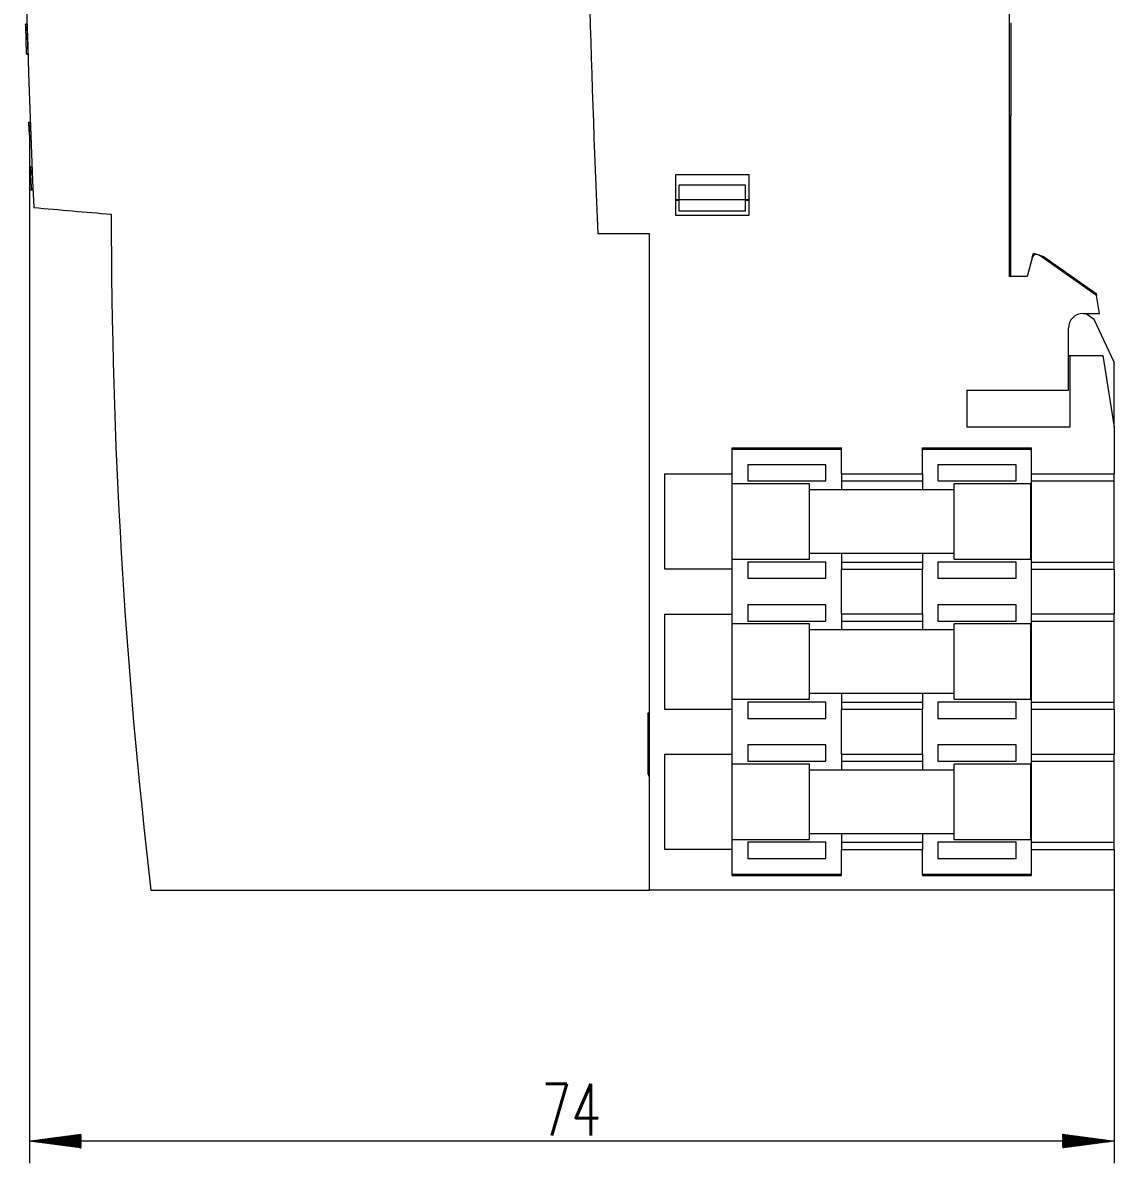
# Model space of a CAD drawing. Header units: millimetres. Extents: x 0 to 594, y 0 to 420.
# Drawn here: x 88.6 to 162.6, y 222.2 to 299.5 of the extents above; entities that cross this region are included whole.
import ezdxf

# ---------------------------------------------------------------- set-up
doc = ezdxf.new("R2010")
doc.units = ezdxf.units.MM
doc.layers.add('1', color=7, linetype='Continuous')
doc.layers.add('106', color=7, linetype='Continuous')
doc.styles.add('latin_extended', font='simplex.shx')

msp = doc.modelspace()

# ---------------------------------------------------------------- hatches: boundary and pattern name
at = {"layer": '106', "linetype": 'Continuous', "lineweight": 13}
h = msp.add_hatch(dxfattribs=at)
h.set_pattern_fill('ANSI31', scale=0.0062, style=0)
h.paths.add_polyline_path([(89.025, 223.653), (92.525, 224.114), (92.525, 223.193)], flags=0)
h = msp.add_hatch(dxfattribs=at)
h.set_pattern_fill('ANSI31', scale=0.0062, style=0)
h.paths.add_polyline_path([(162.575, 223.653), (159.075, 223.193), (159.075, 224.114)], flags=0)

# ---------------------------------------------------------------- linework, layer by layer
at = {"layer": '1', "color": 7, "linetype": 'Continuous', "lineweight": 13}
for p, q in [((155.475, 282.254), (155.475, 320.354)), ((88.866, 299.371), (88.747, 299.367)), ((88.866, 299.369), (88.748, 299.365)), ((88.769, 299.351), (88.752, 299.35)), ((88.769, 299.35), (88.752, 299.349)), ((88.752, 299.349), (88.769, 299.349)), ((88.773, 299.225), (88.753, 299.224)), ((88.769, 299.347), (88.866, 299.35)), ((88.774, 299.205), (88.769, 299.347)), ((88.774, 299.205), (88.87, 299.209)), ((88.835, 297.351), (88.774, 299.205)), ((88.935, 297.354), (88.873, 299.209)), ((155.575, 299.453), (155.575, 293.154)), ((88.793, 298.623), (88.747, 298.621)), ((88.798, 298.474), (88.757, 298.472)), ((88.757, 298.472), (88.798, 298.473)), ((88.757, 298.47), (88.798, 298.471)), ((88.752, 298.329), (88.803, 298.331)), ((88.835, 297.351), (88.925, 297.354)), ((88.836, 297.334), (88.925, 297.337)), ((88.836, 297.332), (88.925, 297.335)), ((155.475, 293.154), (155.575, 293.154)), ((155.575, 282.254), (155.575, 293.154)), ((89.081, 292.708), (88.974, 292.704)), ((88.989, 292.705), (88.974, 292.704)), ((88.974, 292.704), (88.974, 292.704)), ((88.974, 292.704), (88.989, 292.704)), ((88.992, 292.62), (88.977, 292.62)), ((88.977, 292.619), (88.992, 292.62)), ((88.989, 292.711), (89.081, 292.714)), ((88.989, 292.69), (88.989, 292.711)), ((88.989, 292.69), (89.081, 292.693)), ((89.006, 292.181), (88.989, 292.69)), ((89.006, 292.179), (88.977, 292.178)), ((88.977, 292.177), (89.006, 292.178)), ((89.009, 292.096), (89.006, 292.18)), ((89.008, 292.137), (89.102, 292.14)), ((89.025, 291.62), (89.025, 291.579)), ((89.026, 291.579), (89.025, 291.579)), ((89.028, 291.527), (89.128, 291.53)), ((89.028, 291.527), (89.029, 291.497)), ((89.029, 291.497), (89.129, 291.5)), ((89.128, 291.53), (89.129, 291.5)), ((89.202, 289.661), (89.082, 289.655)), ((89.199, 289.665), (89.084, 289.66)), ((89.124, 289.131), (89.107, 289.13)), ((132.825, 289.154), (132.825, 286.404)), ((137.825, 289.154), (132.825, 289.154)), ((137.825, 286.404), (137.825, 289.154)), ((133.075, 287.454), (133.075, 288.454)), ((137.575, 288.454), (133.075, 288.454)), ((137.575, 287.454), (137.575, 288.454)), ((89.107, 288.138), (89.15, 288.14)), ((89.112, 288.136), (89.263, 288.143)), ((89.114, 288.242), (89.162, 288.244)), ((89.114, 288.136), (89.263, 288.142)), ((89.15, 288.14), (89.263, 288.145)), ((89.163, 288.232), (89.259, 288.236)), ((133.075, 287.454), (132.825, 287.454)), ((133.075, 287.404), (132.825, 287.404)), ((133.075, 286.686), (133.075, 287.454)), ((137.575, 287.454), (133.075, 287.454)), ((137.825, 287.454), (137.575, 287.454)), ((137.575, 286.686), (137.575, 287.454)), ((137.825, 287.404), (137.575, 287.404)), ((132.825, 286.404), (137.825, 286.404)), ((137.575, 286.686), (133.075, 286.686)), ((131.075, 285.154), (127.575, 285.154)), ((131.075, 240.654), (131.075, 285.154)), ((157.017, 283.531), (157.099, 283.837)), ((157.099, 283.837), (157.771, 283.617)), ((161.383, 280.966), (157.479, 283.699)), ((157.017, 283.531), (156.675, 282.254)), ((157.771, 283.617), (161.361, 281.103)), ((156.675, 282.254), (155.475, 282.254)), ((161.361, 281.103), (161.383, 280.966)), ((161.575, 279.754), (161.383, 280.966)), ((160.475, 279.754), (161.575, 279.754)), ((161.225, 279.338), (160.631, 279.754)), ((162.575, 276.443), (161.225, 279.338)), ((159.475, 274.554), (159.475, 278.754)), ((159.475, 276.904), (159.575, 276.904)), ((159.575, 276.904), (161.807, 276.904)), ((159.575, 276.904), (159.575, 272.054)), ((161.807, 276.904), (162.575, 272.054)), ((162.575, 272.054), (162.575, 276.443)), ((152.575, 274.554), (152.575, 272.054)), ((152.575, 274.554), (159.475, 274.554)), ((159.575, 272.054), (152.575, 272.054)), ((162.575, 272.054), (162.575, 268.888)), ((136.675, 268.875), (136.675, 270.651)), ((136.675, 270.651), (144.075, 270.651)), ((136.675, 270.555), (144.075, 270.555)), ((144.075, 268.888), (144.075, 270.651)), ((149.575, 268.888), (149.575, 270.651)), ((149.575, 270.651), (156.975, 270.651)), ((149.575, 270.555), (156.975, 270.555)), ((156.975, 268.888), (156.975, 270.651)), ((137.725, 269.502), (137.725, 268.404)), ((143.025, 269.502), (137.725, 269.502)), ((143.025, 268.404), (143.025, 269.502)), ((155.925, 269.502), (150.625, 269.502)), ((150.625, 269.502), (150.625, 268.404)), ((155.925, 268.404), (155.925, 269.502)), ((132.075, 268.875), (132.075, 262.432)), ((132.075, 268.875), (136.675, 268.875)), ((136.675, 268.204), (136.675, 268.875)), ((137.725, 268.404), (143.025, 268.404)), ((144.075, 268.888), (144.075, 268.404)), ((144.075, 268.888), (149.575, 268.888)), ((144.075, 268.404), (149.575, 268.404)), ((149.575, 268.888), (149.575, 268.404)), ((150.625, 268.404), (155.925, 268.404)), ((156.975, 268.888), (162.575, 268.888)), ((156.975, 268.404), (156.975, 268.888)), ((156.975, 262.904), (156.975, 268.404)), ((156.975, 268.404), (162.575, 268.404)), ((162.575, 268.404), (162.575, 268.888)), ((162.575, 262.904), (162.575, 268.404)), ((136.675, 263.104), (136.675, 268.204)), ((141.925, 268.204), (136.675, 268.204)), ((141.925, 265.654), (141.925, 268.204)), ((151.725, 267.804), (141.925, 267.804)), ((151.725, 265.654), (151.725, 268.204)), ((156.925, 268.204), (151.725, 268.204)), ((156.925, 263.104), (156.925, 268.204)), ((141.925, 263.104), (141.925, 265.654)), ((151.725, 263.104), (151.725, 265.654)), ((136.675, 263.104), (141.925, 263.104)), ((136.675, 262.432), (136.675, 263.104)), ((143.025, 262.904), (137.725, 262.904)), ((137.725, 262.904), (137.725, 261.805)), ((141.925, 263.504), (151.725, 263.504)), ((143.025, 261.805), (143.025, 262.904)), ((144.075, 262.904), (144.075, 262.419)), ((144.075, 262.904), (149.575, 262.904)), ((149.575, 262.904), (149.575, 262.419)), ((150.625, 262.904), (150.625, 261.805)), ((155.925, 262.904), (150.625, 262.904)), ((151.725, 263.104), (156.925, 263.104)), ((155.925, 261.805), (155.925, 262.904)), ((156.975, 262.419), (156.975, 262.904)), ((156.975, 262.904), (162.575, 262.904)), ((162.575, 262.419), (162.575, 262.904)), ((132.075, 262.432), (136.675, 262.432)), ((136.675, 259.375), (136.675, 262.432)), ((144.075, 259.388), (144.075, 262.419)), ((144.075, 262.419), (149.575, 262.419)), ((149.575, 259.388), (149.575, 262.419)), ((156.975, 259.388), (156.975, 262.419)), ((156.975, 262.419), (162.575, 262.419)), ((162.575, 262.419), (162.575, 259.388)), ((137.725, 261.805), (143.025, 261.805)), ((150.625, 261.805), (155.925, 261.805)), ((143.025, 260.002), (137.725, 260.002)), ((137.725, 260.002), (137.725, 258.904)), ((143.025, 258.904), (143.025, 260.002)), ((155.925, 260.002), (150.625, 260.002)), ((150.625, 260.002), (150.625, 258.904)), ((155.925, 258.904), (155.925, 260.002)), ((132.075, 259.375), (132.075, 252.932)), ((132.075, 259.375), (136.675, 259.375)), ((136.675, 258.704), (136.675, 259.375)), ((144.075, 259.388), (144.075, 258.904)), ((144.075, 259.388), (149.575, 259.388)), ((149.575, 259.388), (149.575, 258.904)), ((156.975, 259.388), (162.575, 259.388)), ((156.975, 258.904), (156.975, 259.388)), ((162.575, 258.904), (162.575, 259.388)), ((136.675, 253.604), (136.675, 258.704)), ((141.925, 258.704), (136.675, 258.704)), ((137.725, 258.904), (143.025, 258.904)), ((141.925, 256.154), (141.925, 258.704)), ((151.725, 258.304), (141.925, 258.304)), ((144.075, 258.904), (149.575, 258.904)), ((150.625, 258.904), (155.925, 258.904)), ((151.725, 256.154), (151.725, 258.704)), ((156.925, 258.704), (151.725, 258.704)), ((156.925, 253.604), (156.925, 258.704)), ((156.975, 253.404), (156.975, 258.904)), ((156.975, 258.904), (162.575, 258.904)), ((162.575, 253.404), (162.575, 258.904)), ((141.925, 253.604), (141.925, 256.154)), ((151.725, 253.604), (151.725, 256.154)), ((136.675, 253.604), (141.925, 253.604)), ((136.675, 252.932), (136.675, 253.604)), ((141.925, 254.004), (151.725, 254.004)), ((151.725, 253.604), (156.925, 253.604)), ((132.075, 252.932), (136.675, 252.932)), ((136.675, 249.875), (136.675, 252.932)), ((143.025, 253.404), (137.725, 253.404)), ((137.725, 253.404), (137.725, 252.305)), ((143.025, 252.305), (143.025, 253.404)), ((144.075, 253.404), (144.075, 252.919)), ((144.075, 253.404), (149.575, 253.404)), ((144.075, 249.888), (144.075, 252.919)), ((144.075, 252.919), (149.575, 252.919)), ((149.575, 253.404), (149.575, 252.919)), ((149.575, 249.888), (149.575, 252.919)), ((155.925, 253.404), (150.625, 253.404)), ((150.625, 253.404), (150.625, 252.305)), ((155.925, 252.305), (155.925, 253.404)), ((156.975, 252.919), (156.975, 253.404)), ((156.975, 253.404), (162.575, 253.404)), ((156.975, 249.888), (156.975, 252.919)), ((156.975, 252.919), (162.575, 252.919)), ((162.575, 252.919), (162.575, 253.404)), ((162.575, 252.919), (162.575, 249.888)), ((131.075, 252.654), (130.962, 252.654)), ((130.962, 252.008), (130.975, 252.008)), ((130.975, 252.654), (131.075, 252.654)), ((130.975, 250.579), (130.975, 252.654)), ((130.975, 252.654), (131.075, 252.654)), ((137.725, 252.305), (143.025, 252.305)), ((150.625, 252.305), (155.925, 252.305)), ((130.975, 251.81), (130.962, 251.81)), ((130.975, 251.808), (130.962, 251.808)), ((130.962, 251.724), (130.975, 251.724)), ((130.975, 250.956), (130.962, 250.956)), ((130.975, 250.579), (131.075, 250.579)), ((130.975, 248.504), (130.975, 250.579)), ((137.725, 250.502), (137.725, 249.404)), ((143.025, 250.502), (137.725, 250.502)), ((143.025, 249.404), (143.025, 250.502)), ((155.925, 250.502), (150.625, 250.502)), ((150.625, 250.502), (150.625, 249.404)), ((155.925, 249.404), (155.925, 250.502)), ((130.962, 250.31), (130.975, 250.31)), ((130.975, 250.03), (130.962, 250.03)), ((130.975, 250.029), (130.962, 250.029)), ((130.962, 250.028), (130.975, 250.028)), ((130.975, 249.981), (130.962, 249.981)), ((130.975, 249.944), (130.962, 249.944)), ((130.962, 249.944), (130.975, 249.944)), ((132.075, 249.875), (132.075, 243.432)), ((132.075, 249.875), (136.675, 249.875)), ((136.675, 249.204), (136.675, 249.875)), ((144.075, 249.888), (144.075, 249.404)), ((144.075, 249.888), (149.575, 249.888)), ((149.575, 249.888), (149.575, 249.404)), ((156.975, 249.888), (162.575, 249.888)), ((156.975, 249.404), (156.975, 249.888)), ((162.575, 249.404), (162.575, 249.888)), ((130.975, 249.417), (130.962, 249.417)), ((130.975, 249.416), (130.962, 249.416)), ((130.962, 249.416), (130.975, 249.416)), ((130.962, 249.415), (130.975, 249.415)), ((130.975, 249.332), (130.962, 249.332)), ((130.962, 249.331), (130.975, 249.331)), ((130.975, 249.094), (130.962, 249.094)), ((136.675, 244.104), (136.675, 249.204)), ((141.925, 249.204), (136.675, 249.204)), ((137.725, 249.404), (143.025, 249.404)), ((141.925, 246.654), (141.925, 249.204)), ((144.075, 249.404), (149.575, 249.404)), ((150.625, 249.404), (155.925, 249.404)), ((151.725, 246.654), (151.725, 249.204)), ((156.925, 249.204), (151.725, 249.204)), ((156.925, 244.104), (156.925, 249.204)), ((156.975, 243.904), (156.975, 249.404)), ((156.975, 249.404), (162.575, 249.404)), ((162.575, 243.904), (162.575, 249.404)), ((130.975, 248.504), (131.075, 248.504)), ((130.975, 248.443), (131.075, 248.443)), ((151.725, 248.804), (141.925, 248.804)), ((141.925, 244.104), (141.925, 246.654)), ((151.725, 244.104), (151.725, 246.654)), ((141.925, 244.504), (151.725, 244.504)), ((136.675, 244.104), (141.925, 244.104)), ((136.675, 243.432), (136.675, 244.104)), ((143.025, 243.904), (137.725, 243.904)), ((137.725, 243.904), (137.725, 242.805)), ((143.025, 242.805), (143.025, 243.904)), ((144.075, 243.904), (144.075, 243.419)), ((149.575, 243.904), (149.575, 243.419)), ((150.625, 243.904), (150.625, 242.805)), ((155.925, 243.904), (150.625, 243.904)), ((151.725, 244.104), (156.925, 244.104)), ((155.925, 242.805), (155.925, 243.904)), ((156.975, 243.419), (156.975, 243.904)), ((156.975, 243.904), (162.575, 243.904)), ((162.575, 243.419), (162.575, 243.904)), ((132.075, 243.432), (136.675, 243.432)), ((136.675, 241.656), (136.675, 243.432)), ((137.725, 242.805), (143.025, 242.805)), ((144.075, 241.656), (144.075, 243.419)), ((144.075, 243.419), (149.575, 243.419)), ((149.575, 241.656), (149.575, 243.419)), ((150.625, 242.805), (155.925, 242.805)), ((156.975, 243.419), (162.575, 243.419)), ((156.975, 241.656), (156.975, 243.419)), ((162.575, 243.419), (162.575, 240.654)), ((136.675, 241.752), (144.075, 241.752)), ((136.675, 241.656), (144.075, 241.656)), ((149.575, 241.752), (156.975, 241.752)), ((149.575, 241.656), (156.975, 241.656)), ((97.267, 240.654), (131.075, 240.654)), ((162.575, 240.654), (131.075, 240.654))]:
    msp.add_line(p, q, dxfattribs=at)
for centre, radius, start, end in [((871.766, 319.854), 745, 177.330353, 182.669637), ((838.575, 320.254), 750, 178.095745, 182.546083), ((125.575, 676.754), 391.5, 264.68581, 265.45841), ((486.075, 286.483), 391.5, 180, 186.72249), ((157.307, 283.454), 0.3, 54.99999, 165), ((160.475, 278.754), 1, 90, 180)]:
    msp.add_arc(centre, radius, start, end, dxfattribs=at)
for points, knots in [([(88.989, 292.705), (88.989, 292.705), (88.989, 292.705), (88.989, 292.704), (88.989, 292.706), (88.99, 292.667), (88.992, 292.599), (88.996, 292.479), (89.002, 292.326), (89.006, 292.201), (89.007, 292.153), (89.008, 292.137)], [0, 0, 0, 0, 0.030858, 0.120237, 0.25888, 0.359527, 0.450494, 0.600776, 0.754324, 0.898393, 1, 1, 1, 1]), ([(89.008, 292.137), (89.008, 292.119), (89.01, 292.073), (89.013, 291.979), (89.017, 291.866), (89.02, 291.758), (89.024, 291.659), (89.026, 291.585), (89.027, 291.543), (89.028, 291.527)], [0, 0, 0, 0, 0.148362, 0.312119, 0.474962, 0.663567, 0.800963, 0.920961, 1, 1, 1, 1]), ([(89.108, 292.141), (89.108, 292.122), (89.11, 292.077), (89.113, 291.982), (89.117, 291.869), (89.12, 291.761), (89.124, 291.663), (89.126, 291.588), (89.127, 291.546), (89.128, 291.53)], [0, 0, 0, 0, 0.148362, 0.312119, 0.474962, 0.663567, 0.800963, 0.920961, 1, 1, 1, 1]), ([(89.163, 288.232), (89.161, 288.266), (89.16, 288.307), (89.156, 288.398), (89.154, 288.448), (89.149, 288.559), (89.146, 288.619), (89.141, 288.746), (89.138, 288.814), (89.135, 288.893), (89.134, 288.901), (89.131, 288.98), (89.128, 289.049), (89.122, 289.177), (89.12, 289.238), (89.115, 289.348), (89.113, 289.399), (89.109, 289.49), (89.107, 289.53), (89.103, 289.626), (89.102, 289.656), (89.102, 289.656)], [0, 0, 0, 0, 0.100588, 0.100588, 0.201175, 0.201175, 0.302376, 0.302376, 0.403568, 0.403568, 0.414276, 0.414276, 0.515469, 0.515469, 0.616669, 0.616669, 0.718557, 0.718557, 0.820445, 0.820445, 1, 1, 1, 1]), ([(144.075, 268.404), (144.075, 268.404), (144.075, 268.311), (144.075, 268.033), (144.075, 267.838), (144.075, 267.816)], [0, 0, 0, 0, 0.47063, 0.94126, 1, 1, 1, 1]), ([(149.575, 268.404), (149.575, 268.404), (149.575, 268.311), (149.575, 268.033), (149.575, 267.838), (149.575, 267.816)], [0, 0, 0, 0, 0.47063, 0.94126, 1, 1, 1, 1]), ([(144.075, 263.475), (144.075, 263.459), (144.075, 263.27), (144.075, 262.996), (144.075, 262.904), (144.075, 262.904)], [0, 0, 0, 0, 0.045261, 0.52263, 1, 1, 1, 1]), ([(149.575, 263.475), (149.575, 263.459), (149.575, 263.27), (149.575, 262.996), (149.575, 262.904), (149.575, 262.904)], [0, 0, 0, 0, 0.045261, 0.52263, 1, 1, 1, 1]), ([(144.075, 258.904), (144.075, 258.904), (144.075, 258.811), (144.075, 258.533), (144.075, 258.338), (144.075, 258.316)], [0, 0, 0, 0, 0.47063, 0.94126, 1, 1, 1, 1]), ([(149.575, 258.904), (149.575, 258.904), (149.575, 258.811), (149.575, 258.533), (149.575, 258.338), (149.575, 258.316)], [0, 0, 0, 0, 0.47063, 0.94126, 1, 1, 1, 1]), ([(144.075, 253.975), (144.075, 253.959), (144.075, 253.77), (144.075, 253.496), (144.075, 253.404), (144.075, 253.404)], [0, 0, 0, 0, 0.045261, 0.52263, 1, 1, 1, 1]), ([(149.575, 253.975), (149.575, 253.959), (149.575, 253.77), (149.575, 253.496), (149.575, 253.404), (149.575, 253.404)], [0, 0, 0, 0, 0.045261, 0.52263, 1, 1, 1, 1]), ([(144.075, 249.404), (144.075, 249.404), (144.075, 249.311), (144.075, 249.033), (144.075, 248.838), (144.075, 248.816)], [0, 0, 0, 0, 0.47063, 0.94126, 1, 1, 1, 1]), ([(149.575, 249.404), (149.575, 249.404), (149.575, 249.311), (149.575, 249.033), (149.575, 248.838), (149.575, 248.816)], [0, 0, 0, 0, 0.47063, 0.94126, 1, 1, 1, 1]), ([(144.075, 244.475), (144.075, 244.459), (144.075, 244.27), (144.075, 243.996), (144.075, 243.904), (144.075, 243.904)], [0, 0, 0, 0, 0.045264, 0.522673, 1, 1, 1, 1]), ([(149.575, 244.475), (149.575, 244.459), (149.575, 244.27), (149.575, 243.996), (149.575, 243.904), (149.575, 243.904)], [0, 0, 0, 0, 0.045264, 0.522673, 1, 1, 1, 1])]:
    msp.add_open_spline(points, degree=3, knots=knots, dxfattribs=at)
for points, degree in [([(89.125, 289.109), (89.118, 289.288), (89.11, 289.468), (89.102, 289.648)], 3), ([(89.225, 289.113), (89.218, 289.293), (89.21, 289.472), (89.202, 289.652)], 3), ([(89.166, 288.151), (89.161, 288.286), (89.155, 288.421), (89.149, 288.557)], 3), ([(89.167, 288.14), (89.167, 288.142), (89.166, 288.172), (89.163, 288.232)], 3), ([(144.075, 243.904), (149.575, 243.904)], 1)]:
    msp.add_open_spline(points, degree=degree, dxfattribs=at)
at = {"layer": '106', "color": 7, "linetype": 'Continuous', "lineweight": 13}
for p, q in [((89.025, 291.579), (89.025, 222.153)), ((162.575, 240.654), (162.575, 222.153)), ((162.575, 223.653), (89.025, 223.653))]:
    msp.add_line(p, q, dxfattribs=at)

# ---------------------------------------------------------------- texts
at = {"layer": '106', "color": 7, "linetype": 'Continuous', "lineweight": 18, "insert": (123.735, 224.039), "char_height": 3.5, "attachment_point": 7, "rotation": 359.99999, "line_spacing_factor": 0.963855, "style": 'latin_extended'}
msp.add_mtext('\\W0.6754;74', dxfattribs=at)

doc.saveas('drawing.dxf')
